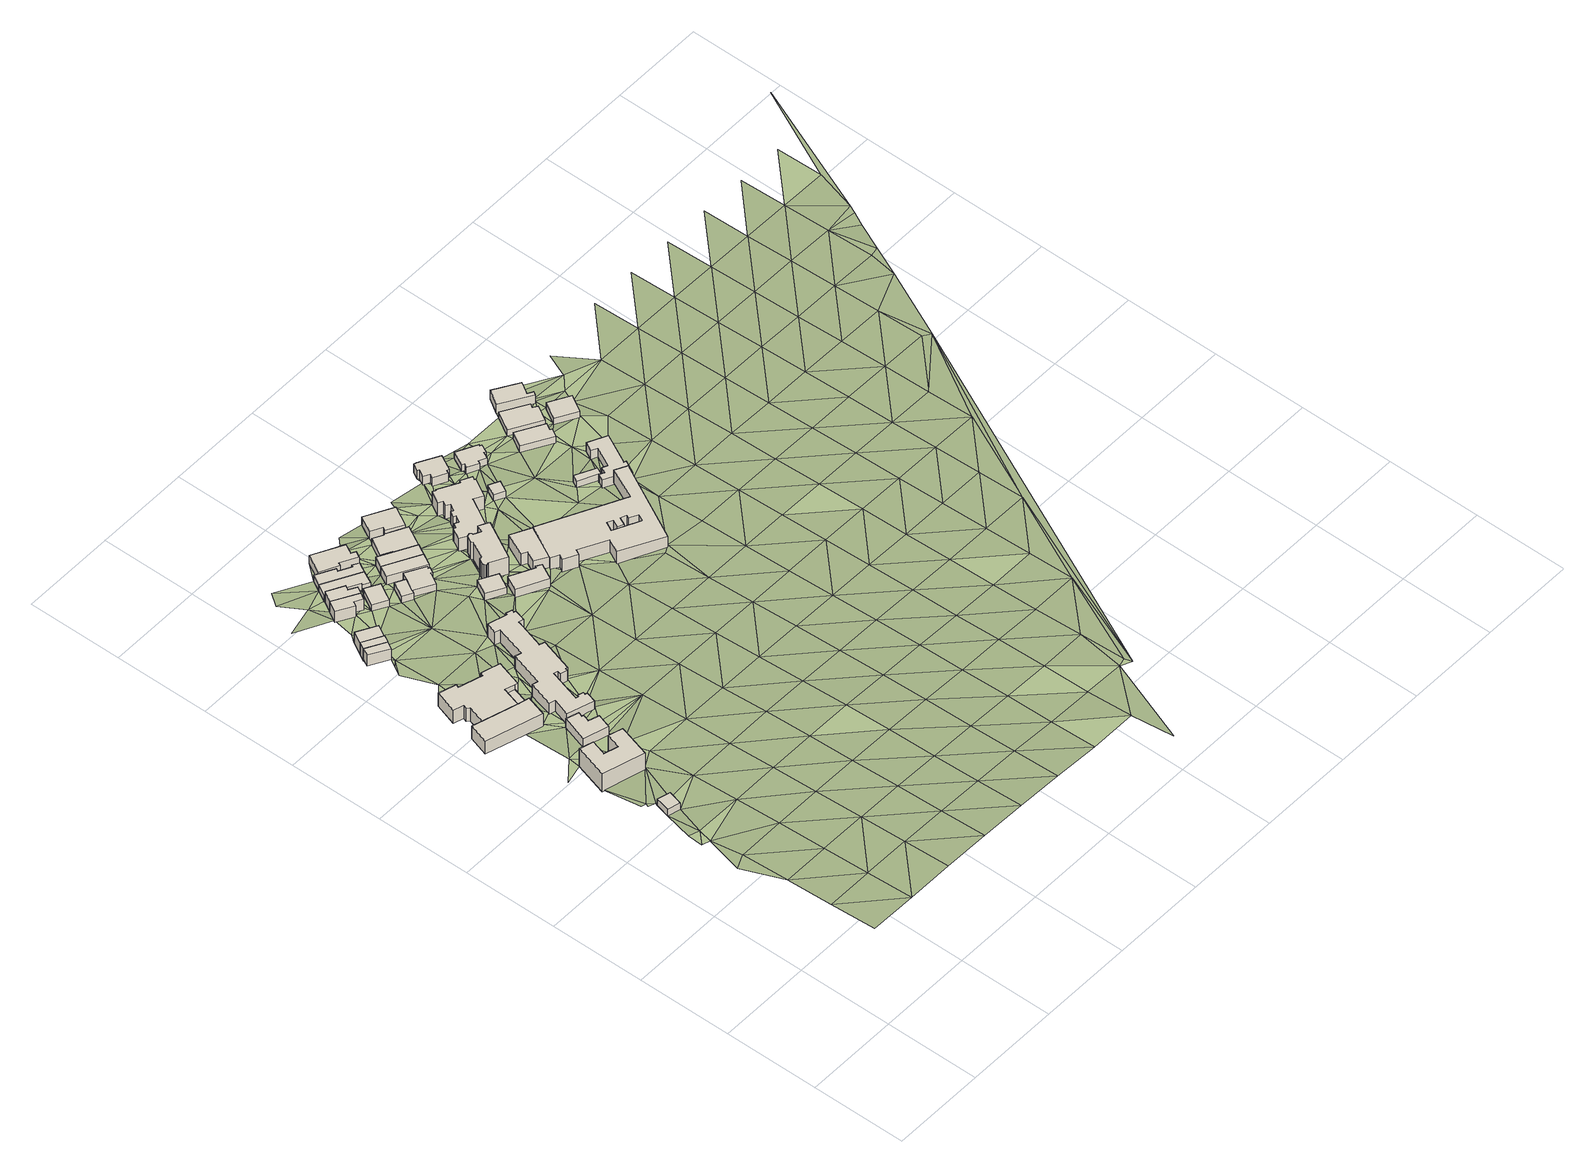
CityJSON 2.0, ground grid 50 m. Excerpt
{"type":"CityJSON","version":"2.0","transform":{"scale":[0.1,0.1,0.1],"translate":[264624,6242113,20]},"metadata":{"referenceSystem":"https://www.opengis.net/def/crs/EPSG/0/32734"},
"CityObjects":{
"building1":{"type":"Building","attributes":{"building":"garage","building:levels":"1","footprint":{"type":"Polygon"},"plus_code":"CHX9XVXR+XPR","ground_height":39.35,"building_height":4.1,"roof_height":43.45},"geometry":[{"type":"Solid","lod":"1","boundaries":[[[[0,1,2,3]],[[1,4,5,2]],[[4,6,7,5]],[[6,0,3,7]],[[3,2,5,7]],[[6,4,1,0]]]]}]},
"building2":{"type":"Building","attributes":{"address":"Mountain View 2 Vine Road Woodstock Cape Town","building":"apartments","building:levels":"3","building:flats":"12","footprint":{"type":"Polygon"},"plus_code":"CHX8XGXX+XCR","ground_height":37.43,"building_height":9.7,"roof_height":47.13},"geometry":[{"type":"Solid","lod":"1","boundaries":[[[[8,9,10,11]],[[9,12,13,10]],[[12,14,15,13]],[[14,16,17,15]],[[16,18,19,17]],[[18,20,21,19]],[[20,22,23,21]],[[22,8,11,23]],[[11,10,13,15,17,19,21,23]],[[22,20,18,16,14,12,9,8]]]]}]},
"building3":{"type":"Building","attributes":{"building":"office","building:levels":"2","footprint":{"type":"Polygon"},"plus_code":"CHX3X4XX+XMR","ground_height":34.14,"building_height":6.9,"roof_height":41.04},"geometry":[{"type":"Solid","lod":"1","boundaries":[[[[24,25,26,27,28,29]],[[25,30,31,27,26]],[[30,32,33,31]],[[32,34,35,33]],[[34,36,37,35]],[[36,24,29,28,37]],[[28,27,31,33,35,37]],[[36,34,32,30,25,24]]]]}]},
"building4":{"type":"Building","attributes":{"address":"35A Woodstock Cape Town","building":"office","building:levels":"2","footprint":{"type":"Polygon"},"plus_code":"CHXGX4X3+XRX","ground_height":32.77,"building_height":6.9,"roof_height":39.67},"geometry":[{"type":"Solid","lod":"1","boundaries":[[[[38,39,29,26]],[[39,40,41,42,29]],[[40,43,44,45,42,41]],[[43,46,47,48,45,44]],[[46,49,50,48,47]],[[49,51,52,50]],[[51,53,54,52]],[[53,55,56,54]],[[55,57,58,56]],[[57,59,60,58]],[[59,61,62,60]],[[61,63,64,62]],[[63,65,66,64]],[[65,67,68,66]],[[67,69,70,68]],[[69,38,26,70]],[[26,29,42,45,48,50,52,54,56,58,60,62,64,66,68,70]],[[69,67,65,63,61,59,57,55,53,51,49,46,43,40,39,38]]]]}]},
"building5":{"type":"Building","attributes":{"address":"4 Woodstock Cape Town","building":"house","building:levels":"1","footprint":{"type":"Polygon"},"plus_code":"CJX3XHXG+XJR","ground_height":35.91,"building_height":4.1,"roof_height":40.01},"geometry":[{"type":"Solid","lod":"1","boundaries":[[[[71,72,73,74]],[[72,75,76,73]],[[75,77,78,76]],[[77,79,80,78]],[[79,81,82,80]],[[81,83,84,82]],[[83,85,86,84]],[[85,71,74,86]],[[74,73,76,78,80,82,84,86]],[[85,83,81,79,77,75,72,71]]]]}]},
"building6":{"type":"Building","attributes":{"building":"yes","building:levels":"1","footprint":{"type":"Polygon"},"plus_code":"CHXRX9XG+X5W","ground_height":32.77,"building_height":4.1,"roof_height":36.87},"geometry":[{"type":"Solid","lod":"1","boundaries":[[[[87,88,44,47]],[[88,89,41,44]],[[89,90,91,41]],[[90,87,47,91]],[[47,44,41,91]],[[90,89,88,87]]]]}]},
"building7":{"type":"Building","attributes":{"building":"house","building:levels":"2","footprint":{"type":"Polygon"},"plus_code":"CGXXXVXP+XHW","ground_height":30.13,"building_height":6.9,"roof_height":37.03},"geometry":[{"type":"Solid","lod":"1","boundaries":[[[[92,93,94,95]],[[93,96,97,94]],[[96,98,99,97]],[[98,92,95,99]],[[95,94,97,99]],[[98,96,93,92]]]]}]},
"building8":{"type":"Building","attributes":{"building":"house","building:levels":"2","footprint":{"type":"Polygon"},"plus_code":"CHX3XWXJ+X5X","ground_height":30.13,"building_height":6.9,"roof_height":37.03},"geometry":[{"type":"Solid","lod":"1","boundaries":[[[[100,101,102,97,99,103]],[[101,104,105,97,102]],[[104,106,107,105]],[[106,100,103,99,107]],[[99,97,105,107]],[[106,104,101,100]]]]}]},
"building9":{"type":"Building","attributes":{"building":"house","building:levels":"2","footprint":{"type":"Polygon"},"plus_code":"CHX6XQXX+X8X","ground_height":28.97,"building_height":6.9,"roof_height":35.87},"geometry":[{"type":"Solid","lod":"1","boundaries":[[[[106,104,108,109]],[[104,110,111,108]],[[110,112,113,111]],[[112,106,109,113]],[[109,108,111,113]],[[112,110,104,106]]]]}]},
"building10":{"type":"Building","attributes":{"address":"Vine Park 6 Woodstock Cape Town","building":"commercial","building:levels":"2","footprint":{"type":"Polygon"},"plus_code":"CJXWX7X8+X2R","ground_height":33.03,"building_height":6.9,"roof_height":39.93},"geometry":[{"type":"Solid","lod":"1","boundaries":[[[[114,115,116,117]],[[115,118,119,116]],[[118,120,121,119]],[[120,122,123,121]],[[122,124,125,123]],[[124,126,127,125]],[[126,128,129,127]],[[128,130,131,129]],[[130,132,133,131]],[[132,134,135,133]],[[134,136,137,135]],[[136,138,139,137]],[[138,140,141,139]],[[140,142,143,141]],[[142,144,145,143]],[[144,146,147,145]],[[146,148,149,147]],[[148,150,151,149]],[[150,152,153,151]],[[152,154,155,153]],[[154,156,157,155]],[[156,158,159,157]],[[158,160,161,159]],[[160,162,163,161]],[[162,164,165,163]],[[164,166,167,165]],[[166,168,169,167]],[[168,170,171,169]],[[170,172,173,171]],[[172,174,175,173]],[[174,176,177,175]],[[176,114,117,177]],[[117,116,119,121,123,125,127,129,131,133,135,137,139,141,143,145,147,149,151,153,155,157,159,161,163,165,167,169,171,173,175,177]],[[176,174,172,170,168,166,164,162,160,158,156,154,152,150,148,146,144,142,140,138,136,134,132,130,128,126,124,122,120,118,115,114]]]]}]},
"building11":{"type":"Building","attributes":{"address":"33 Milner Road Woodstock Cape Town","building":"house","building:levels":"2","footprint":{"type":"Polygon"},"plus_code":"CHXHX8XV+X3R","ground_height":27.84,"building_height":6.9,"roof_height":34.74},"geometry":[{"type":"Solid","lod":"1","boundaries":[[[[178,179,180,181]],[[179,182,183,180]],[[182,184,185,183]],[[184,186,187,185]],[[186,188,189,187]],[[188,178,181,189]],[[181,180,183,185,187,189]],[[188,186,184,182,179,178]]]]}]},
"building12":{"type":"Building","attributes":{"address":"31 Milner Road Woodstock Cape Town","building":"house","building:levels":"2","footprint":{"type":"Polygon"},"plus_code":"CHXQXRX9+XMX","ground_height":27.84,"building_height":6.9,"roof_height":34.74},"geometry":[{"type":"Solid","lod":"1","boundaries":[[[[190,191,189,181]],[[191,192,193,189]],[[192,194,195,193]],[[194,196,197,195]],[[196,198,199,197]],[[198,190,181,199]],[[181,189,193,195,197,199]],[[198,196,194,192,191,190]]]]}]},
"building13":{"type":"Building","attributes":{"building":"house","building:levels":"1","footprint":{"type":"Polygon"},"plus_code":"CJX9X9XQ+X4R","ground_height":28.95,"building_height":4.1,"roof_height":33.05},"geometry":[{"type":"Solid","lod":"1","boundaries":[[[[200,201,202,203]],[[201,204,205,202]],[[204,206,207,205]],[[206,200,203,207]],[[203,202,205,207]],[[206,204,201,200]]]]}]},
"building14":{"type":"Building","attributes":{"address":"25 Milner Road Woodstock Cape Town","building":"house","building:levels":"1","footprint":{"type":"Polygon"},"plus_code":"CJX5XXX4+X9W","ground_height":27.73,"building_height":4.1,"roof_height":31.83},"geometry":[{"type":"Solid","lod":"1","boundaries":[[[[208,209,210,211]],[[209,212,213,210]],[[212,214,215,213]],[[214,216,217,215]],[[216,218,219,217]],[[218,220,221,219]],[[220,222,223,221]],[[222,208,211,223]],[[211,210,213,215,217,219,221,223]],[[222,220,218,216,214,212,209,208]]]]}]},
"building15":{"type":"Building","attributes":{"address":"23 Milner Road Woodstock Cape Town","building":"house","building:levels":"1","footprint":{"type":"Polygon"},"plus_code":"CJX7X7XW+X5V","ground_height":27.73,"building_height":4.1,"roof_height":31.83},"geometry":[{"type":"Solid","lod":"1","boundaries":[[[[208,222,223,211]],[[222,224,225,223]],[[224,226,227,225]],[[226,228,229,227]],[[228,230,231,229]],[[230,232,233,231]],[[232,234,235,233]],[[234,208,211,235]],[[211,223,225,227,229,231,233,235]],[[234,232,230,228,226,224,222,208]]]]}]},
"building16":{"type":"Building","attributes":{"building":"garage","building:levels":"1","footprint":{"type":"Polygon"},"plus_code":"CJXWX4X7+X4R","ground_height":28.95,"building_height":4.1,"roof_height":33.05},"geometry":[{"type":"Solid","lod":"1","boundaries":[[[[236,237,238,239]],[[237,240,241,238]],[[240,242,243,241]],[[242,244,245,243]],[[244,236,239,245]],[[239,238,241,243,245]],[[244,242,240,237,236]]]]}]},
"building17":{"type":"Building","attributes":{"address":"21 Milner Road Woodstock Cape Town","building":"house","building:levels":"1","footprint":{"type":"Polygon"},"plus_code":"CJXJX4X8+X6X","ground_height":27.73,"building_height":4.1,"roof_height":31.83},"geometry":[{"type":"Solid","lod":"1","boundaries":[[[[246,247,248,249]],[[247,250,251,248]],[[250,252,253,251]],[[252,254,255,253]],[[254,256,257,255]],[[256,258,259,257]],[[258,260,261,259]],[[260,246,249,261]],[[249,248,251,253,255,257,259,261]],[[260,258,256,254,252,250,247,246]]]]}]},
"building18":{"type":"Building","attributes":{"address":"26 Avenue Road Woodstock Cape Town","building":"house","building:levels":"1","footprint":{"type":"Polygon"},"plus_code":"CMX9X4XJ+XQX","ground_height":28.99,"building_height":4.1,"roof_height":33.09},"geometry":[{"type":"Solid","lod":"1","boundaries":[[[[237,236,239,262,263,238]],[[236,264,265,262,239]],[[264,266,267,265]],[[266,268,269,267]],[[268,270,271,269]],[[270,272,273,271]],[[272,274,275,273]],[[274,276,277,275]],[[276,237,238,263,277]],[[263,262,265,267,269,271,273,275,277]],[[276,274,272,270,268,266,264,236,237]]]]}]},
"building19":{"type":"Building","attributes":{"address":"24 Avenue Road Woodstock Cape Town","building":"house","building:levels":"1","footprint":{"type":"Polygon"},"plus_code":"CMXCXGXW+X2W","ground_height":28.99,"building_height":4.1,"roof_height":33.09},"geometry":[{"type":"Solid","lod":"1","boundaries":[[[[278,279,280,281]],[[279,282,283,280]],[[282,284,285,283]],[[284,278,281,285]],[[281,280,283,285]],[[284,282,279,278]]]]}]},
"building20":{"type":"Building","attributes":{"building":"garages","building:levels":"1","footprint":{"type":"Polygon"},"plus_code":"CPX5XVXC+X6V","ground_height":30.46,"building_height":4.1,"roof_height":34.56},"geometry":[{"type":"Solid","lod":"1","boundaries":[[[[286,287,288,289]],[[287,290,291,288]],[[290,292,293,291]],[[292,286,289,293]],[[289,288,291,293]],[[292,290,287,286]]]]}]},
"building21":{"type":"Building","attributes":{"address":"22 Avenue Road Woodstock Cape Town","building":"house","building:levels":"1","footprint":{"type":"Polygon"},"plus_code":"CMXHXJXF+XGW","ground_height":28.99,"building_height":4.1,"roof_height":33.09},"geometry":[{"type":"Solid","lod":"1","boundaries":[[[[279,278,281,280]],[[278,294,295,281]],[[294,296,297,295]],[[296,279,280,297]],[[280,281,295,297]],[[296,294,278,279]]]]}]},
"building22":{"type":"Building","attributes":{"address":"20 Avenue Road Woodstock Cape Town","building":"house","building:levels":"1","footprint":{"type":"Polygon"},"plus_code":"CMXVXVX3+XQW","ground_height":27.68,"building_height":4.1,"roof_height":31.78},"geometry":[{"type":"Solid","lod":"1","boundaries":[[[[298,299,300,301]],[[299,302,303,300]],[[302,304,305,303]],[[304,306,307,305]],[[306,308,309,307]],[[308,310,311,309]],[[310,312,313,311]],[[312,298,301,313]],[[301,300,303,305,307,309,311,313]],[[312,310,308,306,304,302,299,298]]]]}]},
"building23":{"type":"Building","attributes":{"building":"terrace","building:levels":"1","building:units":"2","footprint":{"type":"Polygon"},"plus_code":"CPXXX5X8+XVV","ground_height":31.49,"building_height":4.1,"roof_height":35.59},"geometry":[{"type":"Solid","lod":"1","boundaries":[[[[314,315,316,317]],[[315,318,319,316]],[[318,320,321,319]],[[320,322,323,321]],[[322,324,325,323]],[[324,314,317,325]],[[317,316,319,321,323,325]],[[324,322,320,318,315,314]]]]}]},
"building24":{"type":"Building","attributes":{"address":"Donne Court Cape Town","building":"apartments","building:levels":"3","building:flats":"6","footprint":{"type":"Polygon"},"plus_code":"CPXVXVX4+XHW","ground_height":30.21,"building_height":9.7,"roof_height":39.91},"geometry":[{"type":"Solid","lod":"1","boundaries":[[[[326,327,328,329,330]],[[327,331,332,328]],[[331,333,334,332]],[[333,335,336,334]],[[335,337,338,336]],[[337,339,340,338]],[[339,341,342,340]],[[341,343,344,342]],[[343,345,346,344]],[[345,347,348,346]],[[347,349,350,348]],[[349,351,352,350]],[[351,353,354,352]],[[353,355,356,354]],[[355,357,358,356]],[[357,359,360,358]],[[359,361,362,363,360]],[[361,364,365,366,363,362]],[[364,326,330,329,366,365]],[[329,328,332,334,336,338,340,342,344,346,348,350,352,354,356,358,360,363,366]],[[364,361,359,357,355,353,351,349,347,345,343,341,339,337,335,333,331,327,326]]]]}]},
"building25":{"type":"Building","attributes":{"address":"16A Avenue Road Woodstock Cape Town","building":"house","building:levels":"1","footprint":{"type":"Polygon"},"plus_code":"CPX7X7XQ+X2V","ground_height":27.68,"building_height":4.1,"roof_height":31.78},"geometry":[{"type":"Solid","lod":"1","boundaries":[[[[367,368,369,370]],[[368,371,372,369]],[[371,373,374,372]],[[373,375,376,374]],[[375,377,378,376]],[[377,367,370,378]],[[370,369,372,374,376,378]],[[377,375,373,371,368,367]]]]}]},
"building26":{"type":"Building","attributes":{"building":"yes","building:levels":"2","footprint":{"type":"Polygon"},"plus_code":"CQXHXCX7+XMW","ground_height":30.21,"building_height":6.9,"roof_height":37.11},"geometry":[{"type":"Solid","lod":"1","boundaries":[[[[379,380,381,382]],[[380,383,384,381]],[[383,385,386,384]],[[385,387,388,386]],[[387,389,390,388]],[[389,379,382,390]],[[382,381,384,386,388,390]],[[389,387,385,383,380,379]]]]}]},
"building27":{"type":"Building","attributes":{"address":"Avenue Flats Cape Town","building":"apartments","building:levels":"2","building:flats":"8","footprint":{"type":"Polygon"},"plus_code":"CQXFXJX2+X8W","ground_height":28.79,"building_height":6.9,"roof_height":35.69},"geometry":[{"type":"Solid","lod":"1","boundaries":[[[[391,392,365,330]],[[392,393,362,365]],[[393,394,395,362]],[[394,396,397,395]],[[396,398,399,397]],[[398,400,401,399]],[[400,402,403,401]],[[402,404,405,403]],[[404,406,407,405]],[[406,408,409,407]],[[408,410,411,409]],[[410,412,413,411]],[[412,414,415,413]],[[414,416,417,415]],[[416,418,419,417]],[[418,420,421,419]],[[420,422,423,421]],[[422,424,425,423]],[[424,426,427,425]],[[426,428,429,427]],[[428,430,431,429]],[[430,432,433,431]],[[432,434,435,433]],[[434,436,437,435]],[[436,438,439,437]],[[438,391,330,439]],[[330,365,362,395,397,399,401,403,405,407,409,411,413,415,417,419,421,423,425,427,429,431,433,435,437,439]],[[438,436,434,432,430,428,426,424,422,420,418,416,414,412,410,408,406,404,402,400,398,396,394,393,392,391]]]]}]},
"building28":{"type":"Building","attributes":{"address":"Ruth Prowse School of Art 5 Elson Road Woodstock Cape Town","building":"house","building:use":"college","building:levels":"2","footprint":{"type":"Polygon"},"plus_code":"CVXQX4XH+XVW","ground_height":30.62,"building_height":6.9,"roof_height":37.52},"geometry":[{"type":"Solid","lod":"1","boundaries":[[[[440,441,442,443,444]],[[441,445,382,446,442]],[[445,447,390,448,446,382]],[[447,449,450,448,390]],[[449,451,452,450]],[[451,453,454,452]],[[453,455,456,454]],[[455,457,458,456]],[[457,459,460,458]],[[459,461,462,460]],[[461,463,464,462]],[[463,465,466,467,464]],[[465,468,469,470,467,466]],[[468,440,444,443,470,469]],[[471,472,473,474]],[[472,475,476,473]],[[475,477,478,476]],[[477,479,480,478]],[[479,481,482,480]],[[481,483,484,482]],[[483,485,486,484]],[[485,487,488,486]],[[487,489,490,488]],[[489,471,474,490]],[[443,442,446,448,450,452,454,456,458,460,462,464,467,470],[474,473,476,478,480,482,484,486,488,490]],[[468,465,463,461,459,457,455,453,451,449,447,445,441,440],[489,487,485,483,481,479,477,475,472,471]]]]}]},
"building29":{"type":"Building","attributes":{"building":"garage","building:levels":"1","footprint":{"type":"Polygon"},"plus_code":"CRXGXHX2+X4V","ground_height":28.5,"building_height":4.1,"roof_height":32.6},"geometry":[{"type":"Solid","lod":"1","boundaries":[[[[491,492,493,494]],[[492,495,496,493]],[[495,497,498,496]],[[497,491,494,498]],[[494,493,496,498]],[[497,495,492,491]]]]}]},
"building30":{"type":"Building","attributes":{"address":"1 Elson Road Woodstock Cape Town","building":"house","building:levels":"1","footprint":{"type":"Polygon"},"plus_code":"CRX5X5X9+XPR","ground_height":27.24,"building_height":4.1,"roof_height":31.34},"geometry":[{"type":"Solid","lod":"1","boundaries":[[[[499,500,501,502,503,504]],[[500,505,506,502,501]],[[505,507,508,506]],[[507,509,510,508]],[[509,511,512,510]],[[511,513,514,512]],[[513,515,516,514]],[[515,517,518,516]],[[517,519,520,518]],[[519,521,522,520]],[[521,499,504,503,522]],[[503,502,506,508,510,512,514,516,518,520,522]],[[521,519,517,515,513,511,509,507,505,500,499]]]]}]},
"building31":{"type":"Building","attributes":{"address":"3 Elson Road Woodstock Cape Town","building":"house","building:levels":"1","footprint":{"type":"Polygon"},"plus_code":"CRXXXMXQ+X2W","ground_height":27,"building_height":4.1,"roof_height":31.1},"geometry":[{"type":"Solid","lod":"1","boundaries":[[[[523,524,525,526]],[[524,527,528,525]],[[527,529,530,528]],[[529,531,532,530]],[[531,533,534,532]],[[533,535,536,534]],[[535,537,538,536]],[[537,539,540,538]],[[539,541,542,540]],[[541,543,544,542]],[[543,545,546,544]],[[545,523,526,546]],[[526,525,528,530,532,534,536,538,540,542,544,546]],[[545,543,541,539,537,535,533,531,529,527,524,523]]]]}]},
"building32":{"type":"Building","attributes":{"building":"yes","building:levels":"1","footprint":{"type":"Polygon"},"plus_code":"C2X3XJXX+X7V","ground_height":29.27,"building_height":4.1,"roof_height":33.37},"geometry":[{"type":"Solid","lod":"1","boundaries":[[[[547,548,549,550]],[[548,551,552,549]],[[551,553,554,552]],[[553,555,556,554]],[[555,547,550,556]],[[550,549,552,554,556]],[[555,553,551,548,547]]]]}]},
"building33":{"type":"Building","attributes":{"building":"yes","building:levels":"1","footprint":{"type":"Polygon"},"plus_code":"C2XWXGX8+XJX","ground_height":29.27,"building_height":4.1,"roof_height":33.37},"geometry":[{"type":"Solid","lod":"1","boundaries":[[[[557,558,559,466]],[[558,560,561,559]],[[560,562,563,561]],[[562,564,565,563]],[[564,566,567,565]],[[566,568,569,567]],[[568,570,571,569]],[[570,572,573,571]],[[572,574,575,573]],[[574,576,577,575]],[[576,578,549,577]],[[578,579,550,549]],[[579,580,581,550]],[[580,582,444,581]],[[582,583,469,444]],[[583,557,466,469]],[[466,559,561,563,565,567,569,571,573,575,577,549,550,581,444,469]],[[583,582,580,579,578,576,574,572,570,568,566,564,562,560,558,557]]]]}]},
"building34":{"type":"Building","attributes":{"address":"Woodstock Cape Town","building":"house","building:levels":"1","footprint":{"type":"Polygon"},"plus_code":"C2X9XPXX+XJW","ground_height":26.62,"building_height":4.1,"roof_height":30.72},"geometry":[{"type":"Solid","lod":"1","boundaries":[[[[584,585,586,587]],[[585,588,589,586]],[[588,590,591,589]],[[590,592,593,591]],[[592,594,595,593]],[[594,584,587,595]],[[587,586,589,591,593,595]],[[594,592,590,588,585,584]]]]}]},
"building35":{"type":"Building","attributes":{"address":"Woodstock Cape Town","building":"house","building:levels":"1","footprint":{"type":"Polygon"},"plus_code":"C2XGXVXC+X2X","ground_height":26.62,"building_height":4.1,"roof_height":30.72},"geometry":[{"type":"Solid","lod":"1","boundaries":[[[[596,597,598,599]],[[597,600,601,598]],[[600,602,603,601]],[[602,604,605,603]],[[604,606,607,605]],[[606,596,599,607]],[[599,598,601,603,605,607]],[[606,604,602,600,597,596]]]]}]},
"building36":{"type":"Building","attributes":{"address":"Woodstock Cape Town","building":"house","building:levels":"1","footprint":{"type":"Polygon"},"plus_code":"C3X2X5XM+XFV","ground_height":26.62,"building_height":4.1,"roof_height":30.72},"geometry":[{"type":"Solid","lod":"1","boundaries":[[[[608,609,610,611]],[[609,612,613,610]],[[612,614,615,613]],[[614,616,617,615]],[[616,618,619,617]],[[618,608,611,619]],[[611,610,613,615,617,619]],[[618,616,614,612,609,608]]]]}]},
"building37":{"type":"Building","attributes":{"address":"Woodstock Cape Town","building":"house","building:levels":"1","footprint":{"type":"Polygon"},"plus_code":"C3XCX6XH+XFW","ground_height":26,"building_height":4.1,"roof_height":30.1},"geometry":[{"type":"Solid","lod":"1","boundaries":[[[[620,621,622,623]],[[621,624,625,622]],[[624,626,627,625]],[[626,620,623,627]],[[623,622,625,627]],[[626,624,621,620]]]]}]},
"terrain1":{"type":"TINRelief","geometry":[{"type":"CompositeSurface","lod":"1","boundaries":[[[628,629,630]],[[631,632,633]],[[631,628,634]],[[633,632,635]],[[630,634,628]],[[632,631,636]],[[637,638,639]],[[639,638,635]],[[631,634,636]],[[1,637,639]],[[640,635,632]],[[639,4,1]],[[636,640,632]],[[641,639,635]],[[642,643,644]],[[643,645,646]],[[647,634,630]],[[0,6,646]],[[639,641,4]],[[635,640,641]],[[630,648,647]],[[643,646,649]],[[649,644,643]],[[650,636,634]],[[651,652,8]],[[6,649,646]],[[6,4,653]],[[636,650,640]],[[650,634,647]],[[4,641,653]],[[651,8,22]],[[649,6,653]],[[654,22,655]],[[656,657,658]],[[22,659,651]],[[654,655,660]],[[661,641,640]],[[648,662,647]],[[654,659,22]],[[651,85,656]],[[661,640,650]],[[651,659,85]],[[663,649,653]],[[641,664,653]],[[665,649,663]],[[657,656,85]],[[654,666,659]],[[647,667,650]],[[661,664,641]],[[665,666,654]],[[61,59,668]],[[667,647,662]],[[85,669,657]],[[670,671,672]],[[663,653,673]],[[657,669,674]],[[672,657,674]],[[59,57,675]],[[669,85,676]],[[672,677,670]],[[650,678,661]],[[668,59,679]],[[680,681,676]],[[664,673,653]],[[682,681,683]],[[674,669,684]],[[685,682,666]],[[686,668,687]],[[688,665,663]],[[679,59,675]],[[689,686,687]],[[667,678,650]],[[677,672,690]],[[672,674,690]],[[691,669,676]],[[676,681,691]],[[692,677,693]],[[691,681,682]],[[687,93,689]],[[677,690,693]],[[694,666,665]],[[664,661,695]],[[93,687,96]],[[673,688,663]],[[694,685,666]],[[667,662,696]],[[668,679,697]],[[687,668,697]],[[694,682,685]],[[698,699,700]],[[661,678,695]],[[701,693,690]],[[690,702,701]],[[693,701,703]],[[688,694,665]],[[691,682,694]],[[698,704,699]],[[705,706,707]],[[110,708,112]],[[673,664,709]],[[698,705,704]],[[703,697,679]],[[710,711,712]],[[96,687,713]],[[714,699,704]],[[702,715,701]],[[667,716,678]],[[691,694,707]],[[713,717,96]],[[703,701,715]],[[695,709,664]],[[718,704,705]],[[708,110,719]],[[708,719,712]],[[720,714,704]],[[716,667,696]],[[707,721,705]],[[697,713,687]],[[717,713,110]],[[178,710,712]],[[688,673,722]],[[703,715,160]],[[721,718,705]],[[697,703,160]],[[723,718,724]],[[725,695,678]],[[694,721,707]],[[726,727,710]],[[178,728,710]],[[709,722,673]],[[206,719,110]],[[729,727,726]],[[160,715,730]],[[724,718,721]],[[728,178,731]],[[678,716,725]],[[710,728,726]],[[732,733,719]],[[200,110,713]],[[206,110,200]],[[719,206,732]],[[697,158,713]],[[697,160,158]],[[162,160,730]],[[196,728,731]],[[734,694,688]],[[735,709,695]],[[206,736,732]],[[722,737,688]],[[729,726,234]],[[721,738,724]],[[739,724,738]],[[212,728,196]],[[716,696,740]],[[206,204,736]],[[725,735,695]],[[196,194,212]],[[192,212,194]],[[713,242,200]],[[694,734,721]],[[736,204,192]],[[212,192,214]],[[741,742,739]],[[688,737,734]],[[743,200,242]],[[192,216,214]],[[722,709,744]],[[713,244,242]],[[192,204,218]],[[745,742,741]],[[741,739,738]],[[200,743,201]],[[218,216,192]],[[158,746,713]],[[725,716,747]],[[158,748,749]],[[750,218,204]],[[232,751,234]],[[735,744,709]],[[242,240,743]],[[750,204,201]],[[246,234,751]],[[713,752,244]],[[743,240,201]],[[747,716,740]],[[753,751,232]],[[754,158,749]],[[201,755,750]],[[756,737,722]],[[738,721,757]],[[230,753,232]],[[749,758,759]],[[746,752,713]],[[758,760,761]],[[721,734,762]],[[755,201,240]],[[761,759,758]],[[228,753,230]],[[236,244,752]],[[735,725,763]],[[746,158,754]],[[279,222,750]],[[750,755,279]],[[744,756,722]],[[754,749,759]],[[764,753,226]],[[741,738,757]],[[753,228,226]],[[755,240,765]],[[766,765,240]],[[747,763,725]],[[721,762,757]],[[764,226,767]],[[768,759,761]],[[224,767,226]],[[224,222,296]],[[296,222,279]],[[769,761,741]],[[768,754,759]],[[765,770,755]],[[734,737,771]],[[744,735,772]],[[224,296,767]],[[756,773,737]],[[752,746,774]],[[752,775,776]],[[774,746,754]],[[777,747,740]],[[778,767,296]],[[752,774,775]],[[735,763,772]],[[778,779,780]],[[778,296,781]],[[770,765,782]],[[757,769,741]],[[771,762,734]],[[768,761,769]],[[754,768,783]],[[784,779,785]],[[737,773,771]],[[296,786,781]],[[782,787,788]],[[782,788,770]],[[756,744,789]],[[790,779,778]],[[781,790,778]],[[781,786,791]],[[792,775,774]],[[783,768,324]],[[763,747,793]],[[794,786,296]],[[774,795,796]],[[774,796,797]],[[798,795,774]],[[779,799,785]],[[772,789,744]],[[775,339,788]],[[792,774,797]],[[774,292,798]],[[324,292,783]],[[790,799,779]],[[788,339,770]],[[785,799,800]],[[747,777,793]],[[292,801,798]],[[339,775,792]],[[769,802,768]],[[773,756,803]],[[804,757,762]],[[786,794,805]],[[757,802,769]],[[806,770,807]],[[762,771,808]],[[292,324,809]],[[794,806,805]],[[292,809,801]],[[810,799,790]],[[790,811,810]],[[772,763,812]],[[792,813,341]],[[789,803,756]],[[799,368,800]],[[799,810,814]],[[770,339,807]],[[805,806,807]],[[815,809,324]],[[799,814,816]],[[341,339,792]],[[324,817,815]],[[793,812,763]],[[762,808,804]],[[802,757,818]],[[298,814,810]],[[819,809,815]],[[809,820,821]],[[809,819,820]],[[337,807,339]],[[771,773,822]],[[823,789,772]],[[807,824,805]],[[298,825,814]],[[826,819,815]],[[826,802,827]],[[803,828,773]],[[337,335,807]],[[829,298,805]],[[818,757,804]],[[827,802,830]],[[793,777,831]],[[821,359,809]],[[819,832,820]],[[826,833,819]],[[805,824,829]],[[812,823,772]],[[327,333,331]],[[807,335,326]],[[826,827,833]],[[821,820,834]],[[326,335,333]],[[818,830,802]],[[808,771,822]],[[327,326,333]],[[773,828,822]],[[825,298,835]],[[830,836,827]],[[824,837,829]],[[803,789,838]],[[359,821,834]],[[368,839,840]],[[841,298,829]],[[839,825,835]],[[812,793,842]],[[843,298,841]],[[823,838,789]],[[844,841,829]],[[845,835,298]],[[845,298,843]],[[844,846,841]],[[808,847,804]],[[840,839,848]],[[831,842,793]],[[835,848,839]],[[848,849,840]],[[818,804,850]],[[834,379,359]],[[851,852,818]],[[853,828,803]],[[847,808,822]],[[850,851,818]],[[843,854,845]],[[855,843,856]],[[823,812,857]],[[854,843,855]],[[858,848,835]],[[838,853,803]],[[845,854,859]],[[845,858,835]],[[361,359,860]],[[858,861,848]],[[851,862,852]],[[842,857,812]],[[359,379,860]],[[850,862,851]],[[863,850,804]],[[822,828,864]],[[361,865,866]],[[867,868,831]],[[804,847,863]],[[858,869,870]],[[865,361,860]],[[838,823,871]],[[860,379,872]],[[858,873,861]],[[853,864,828]],[[873,858,870]],[[842,831,868]],[[823,857,871]],[[847,822,874]],[[406,404,870]],[[875,850,863]],[[876,873,870]],[[860,872,497]],[[853,838,877]],[[860,495,865]],[[857,842,868]],[[872,379,878]],[[879,870,404]],[[870,879,876]],[[864,874,822]],[[863,847,875]],[[880,881,882]],[[881,883,882]],[[884,873,876]],[[492,865,495]],[[871,877,838]],[[495,860,497]],[[507,873,509]],[[398,865,492]],[[885,880,882]],[[497,872,886]],[[881,887,883]],[[404,402,879]],[[879,888,876]],[[400,398,402]],[[875,847,889]],[[402,398,492]],[[864,853,890]],[[883,891,892]],[[893,891,883]],[[874,889,847]],[[888,879,894]],[[893,883,887]],[[894,895,888]],[[891,896,892]],[[897,879,402]],[[857,898,871]],[[896,891,893]],[[878,886,872]],[[877,890,853]],[[894,879,897]],[[898,857,868]],[[887,899,893]],[[492,533,402]],[[491,533,492]],[[900,894,897]],[[402,533,897]],[[894,900,499]],[[901,491,497]],[[902,868,903]],[[900,897,904]],[[886,901,497]],[[868,902,898]],[[905,874,864]],[[877,871,906]],[[889,907,875]],[[890,908,864]],[[499,900,909]],[[491,537,533]],[[499,909,910]],[[901,537,491]],[[898,906,871]],[[533,537,535]],[[886,555,901]],[[874,905,889]],[[907,911,875]],[[864,908,905]],[[886,878,912]],[[555,886,912]],[[910,909,913]],[[877,914,890]],[[553,901,555]],[[539,537,541]],[[875,911,465]],[[537,915,541]],[[914,877,906]],[[913,909,523]],[[537,901,916]],[[440,912,878]],[[917,902,903]],[[547,555,912]],[[915,543,541]],[[543,523,545]],[[916,915,537]],[[523,543,913]],[[898,902,917]],[[908,890,918]],[[907,889,919]],[[889,905,920]],[[921,901,553]],[[914,918,890]],[[543,915,597]],[[922,548,923]],[[913,543,597]],[[548,922,551]],[[551,568,553]],[[924,916,901]],[[898,917,906]],[[907,919,911]],[[915,916,584]],[[465,911,925]],[[889,920,919]],[[551,922,568]],[[597,915,584]],[[921,553,568]],[[901,921,924]],[[922,926,927]],[[905,908,928]],[[917,914,906]],[[929,908,918]],[[913,597,596]],[[568,922,927]],[[911,930,925]],[[928,920,905]],[[568,566,921]],[[908,929,928]],[[911,919,930]],[[597,584,600]],[[564,931,932]],[[933,918,914]],[[924,921,934]],[[925,935,932]],[[564,921,566]],[[584,594,600]],[[914,917,933]],[[936,934,594]],[[920,937,919]],[[935,925,930]],[[917,903,938]],[[939,594,934]],[[564,932,935]],[[940,934,921]],[[929,918,941]],[[594,939,600]],[[596,606,942]],[[937,920,928]],[[921,564,940]],[[600,939,602]],[[941,918,933]],[[940,939,934]],[[943,930,919]],[[606,604,602]],[[942,606,944]],[[939,945,602]],[[943,919,937]],[[602,944,606]],[[564,935,946]],[[940,564,946]],[[947,928,929]],[[944,602,945]],[[941,948,929]],[[618,949,950]],[[933,917,938]],[[937,928,947]],[[930,951,935]],[[929,948,947]],[[945,952,944]],[[953,930,943]],[[940,946,620]],[[944,952,950]],[[945,620,952]],[[938,941,933]],[[930,953,951]],[[954,618,950]],[[955,943,937]],[[954,956,618]],[[957,946,935]],[[950,952,954]],[[955,937,947]],[[946,957,620]],[[958,948,941]],[[951,957,935]],[[953,943,959]],[[952,620,960]],[[941,938,958]],[[955,959,943]],[[947,948,961]],[[952,960,954]],[[960,620,957]],[[961,955,947]],[[962,938,903]],[[963,951,953]],[[948,958,961]],[[959,964,953]],[[954,960,965]],[[953,964,963]],[[959,955,966]],[[967,957,951]],[[966,955,961]],[[951,963,967]],[[938,968,958]],[[969,964,959]],[[970,960,957]],[[966,969,959]],[[961,958,968]],[[967,970,957]],[[968,966,961]],[[963,964,971]],[[964,969,972]],[[973,960,970]],[[964,972,971]],[[967,963,974]],[[969,966,975]],[[966,968,976]],[[974,963,971]],[[972,969,975]],[[970,967,977]],[[962,968,938]],[[966,976,975]],[[974,977,967]],[[972,978,971]],[[975,979,972]],[[980,970,977]],[[972,979,978]],[[962,976,968]],[[971,981,974]],[[982,975,976]],[[971,978,981]],[[974,983,977]],[[984,979,975]],[[982,976,962]],[[983,974,981]],[[975,982,984]],[[978,979,985]],[[986,977,983]],[[979,984,985]],[[981,978,987]],[[982,962,984]],[[987,978,985]],[[988,983,981]],[[962,989,984]],[[988,981,987]],[[989,985,984]],[[990,983,988]],[[985,991,987]],[[985,989,992]],[[985,992,991]],[[993,988,987]],[[994,992,989]],[[987,991,993]],[[991,992,994]],[[993,995,988]],[[994,996,991]],[[996,997,991]],[[991,998,993]],[[998,991,997]],[[998,999,993]],[[1000,993,999]],[[999,998,1001]]]}]}
},
"vertices":[
[216,1509,194],[196,1432,194],[196,1432,235],[216,1509,235],[262,1415,194],[262,1415,235],[282,1492,194],[282,1492,235],
[200,1943,157],[148,1767,157],[148,1767,271],[200,1943,271],[366,1705,157],[366,1705,271],[416,1877,157],[416,1877,271],[343,1898,157],[343,1898,271],[320,1821,157],[320,1821,271],[247,1842,157],[247,1842,271],[271,1923,157],[271,1923,271],
[280,2358,128],[101,2411,128],[101,2411,197],[101,2411,210],[280,2358,210],[280,2358,197],[43,2429,128],[43,2429,210],[10,2323,128],[10,2323,210],[301,2237,128],[301,2237,210],[333,2345,128],[333,2345,210],
[101,2411,114],[280,2358,114],[285,2372,114],[285,2372,169],[285,2372,197],[312,2467,114],[312,2467,169],[312,2467,197],[362,2453,114],[362,2453,169],[362,2453,197],[378,2447,114],[378,2447,197],[419,2584,114],[419,2584,197],[321,2613,114],[321,2613,197],[315,2595,114],[315,2595,197],[192,2632,114],[192,2632,197],[197,2649,114],[197,2649,197],[107,2676,114],[107,2676,197],[71,2558,114],[71,2558,197],[122,2542,114],[122,2542,197],[116,2523,114],[116,2523,197],[130,2510,114],[130,2510,197],
[306,2012,143],[435,1972,143],[435,1972,200],[306,2012,200],[459,2047,143],[459,2047,200],[404,2065,143],[404,2065,200],[416,2101,143],[416,2101,200],[406,2104,143],[406,2104,200],[414,2127,143],[414,2127,200],[349,2148,143],[349,2148,200],
[362,2453,128],[312,2467,128],[285,2372,128],[335,2358,128],[335,2358,169],
[99,3078,101],[197,3021,101],[197,3021,170],[99,3078,170],[220,3060,101],[220,3060,170],[119,3116,101],[119,3116,170],
[119,3116,90],[220,3060,90],[220,3060,159],[119,3116,159],[239,3095,90],[239,3095,170],[139,3151,90],[139,3151,170],
[239,3095,159],[139,3151,159],[277,3161,90],[277,3161,159],[176,3217,90],[176,3217,159],
[513,2121,117],[529,2175,117],[529,2175,199],[513,2121,199],[517,2179,117],[517,2179,199],[521,2192,117],[521,2192,199],[493,2200,117],[493,2200,199],[490,2191,117],[490,2191,199],[474,2196,117],[474,2196,199],[524,2365,117],[524,2365,199],[544,2359,117],[544,2359,199],[539,2341,117],[539,2341,199],[576,2331,117],[576,2331,199],[580,2343,117],[580,2343,199],[590,2340,117],[590,2340,199],[642,2516,117],[642,2516,199],[615,2524,117],[615,2524,199],[661,2680,117],[661,2680,199],[686,2673,117],[686,2673,199],[703,2733,117],[703,2733,199],[693,2736,117],[693,2736,199],[697,2750,117],[697,2750,199],[666,2759,117],[666,2759,199],[663,2749,117],[663,2749,199],[563,2778,117],[563,2778,199],[545,2720,117],[545,2720,199],[573,2712,117],[573,2712,199],[525,2552,117],[525,2552,199],[493,2561,117],[493,2561,199],[441,2386,117],[441,2386,199],[413,2394,117],[413,2394,199],[373,2262,117],[373,2262,199],[402,2254,117],[402,2254,199],[374,2162,117],[374,2162,199],
[257,3426,78],[224,3369,78],[224,3369,147],[257,3426,147],[309,3320,78],[309,3320,147],[323,3343,78],[323,3343,147],[363,3320,78],[363,3320,147],[383,3354,78],[383,3354,147],
[257,3426,77],[383,3354,77],[402,3387,77],[402,3387,147],[362,3410,77],[362,3410,147],[374,3433,77],[374,3433,147],[290,3479,77],[290,3479,147],
[444,3242,89],[495,3333,89],[495,3333,130],[444,3242,130],[424,3373,89],[424,3373,130],[372,3282,89],[372,3282,130],
[323,3544,77],[289,3484,77],[289,3484,118],[323,3544,118],[380,3433,77],[380,3433,118],[385,3442,77],[385,3442,118],[450,3406,77],[450,3406,118],[445,3397,77],[445,3397,118],[479,3379,77],[479,3379,118],[511,3443,77],[511,3443,118],
[539,3493,77],[539,3493,118],[507,3510,77],[507,3510,118],[502,3500,77],[502,3500,118],[439,3534,77],[439,3534,118],[447,3548,77],[447,3548,118],[353,3598,77],[353,3598,118],
[552,3200,89],[587,3266,89],[587,3266,130],[552,3200,130],[538,3292,89],[538,3292,130],[495,3212,89],[495,3212,130],[544,3186,89],[544,3186,130],
[430,3691,65],[378,3595,65],[378,3595,118],[430,3691,118],[471,3546,65],[471,3546,118],[479,3561,65],[479,3561,118],[563,3516,65],[563,3516,118],[581,3548,65],[581,3548,118],[558,3560,65],[558,3560,118],[584,3609,65],[584,3609,118],
[552,3200,131],[587,3266,131],[650,3146,89],[650,3146,131],[684,3206,89],[684,3206,131],[692,3202,89],[692,3202,131],[708,3230,89],[708,3230,131],[700,3234,89],[700,3234,131],[706,3244,89],[706,3244,131],[607,3299,89],[607,3299,131],
[751,3304,77],[573,3400,77],[573,3400,131],[751,3304,131],[542,3343,77],[542,3343,131],[719,3244,77],[719,3244,131],
[774,3015,102],[732,2937,102],[732,2937,146],[774,3015,146],[823,2888,102],[823,2888,146],[865,2966,102],[865,2966,146],
[780,3357,77],[780,3357,131],[602,3453,77],[602,3453,131],
[844,3467,74],[741,3523,74],[741,3523,118],[844,3467,118],[738,3518,74],[738,3518,118],[685,3547,74],[685,3547,118],[633,3452,74],[633,3452,118],[685,3424,74],[685,3424,118],[682,3419,74],[682,3419,118],[787,3362,74],[787,3362,118],
[831,2845,102],[979,2769,102],[979,2769,156],[831,2845,156],[1022,2852,102],[1022,2852,156],[994,2867,102],[994,2867,156],[989,2859,102],[989,2859,156],[870,2920,102],[870,2920,156],
[983,3185,88],[970,3156,88],[970,3156,199],[983,3185,199],[983,3185,157],[934,3174,88],[934,3174,199],[934,3181,88],[934,3181,199],[927,3189,88],[927,3189,199],[914,3187,88],[914,3187,199],[893,3152,88],[893,3152,199],[897,3141,88],[897,3141,199],[854,3058,88],[854,3058,199],[841,3056,88],[841,3056,199],[826,3029,88],[826,3029,199],[824,3021,88],[824,3021,199],[828,3012,88],[828,3012,199],[835,3008,88],[835,3008,199],[845,3013,88],[845,3013,199],[930,2966,88],[930,2966,199],[1035,3162,88],[1035,3162,199],[1030,3167,88],[1030,3167,157],[1030,3167,199],[986,3191,88],[986,3191,157],[986,3191,199],
[898,3587,64],[757,3663,64],[757,3663,118],[898,3587,118],[711,3580,64],[711,3580,118],[767,3550,64],[767,3550,118],[758,3532,64],[758,3532,118],[843,3486,64],[843,3486,118],
[1152,3017,96],[1052,3069,96],[1052,3069,171],[1152,3017,171],[997,2955,96],[997,2955,171],[1028,2939,96],[1028,2939,171],[1001,2885,96],[1001,2885,171],[1066,2847,96],[1066,2847,171],
[983,3185,72],[986,3191,72],[1030,3167,72],[1124,3336,72],[1124,3336,157],[1171,3310,72],[1171,3310,157],[1225,3405,72],[1225,3405,157],[1219,3408,72],[1219,3408,157],[1227,3424,72],[1227,3424,157],[1173,3453,72],[1173,3453,157],[1166,3441,72],[1166,3441,157],[1063,3498,72],[1063,3498,157],[1061,3493,72],[1061,3493,157],[1044,3503,72],[1044,3503,157],[1008,3439,72],[1008,3439,157],[1029,3427,72],[1029,3427,157],[1016,3403,72],[1016,3403,157],[1037,3391,72],[1037,3391,157],[1018,3356,72],[1018,3356,157],[1005,3364,72],[1005,3364,157],[988,3333,72],[988,3333,157],[1000,3326,72],[1000,3326,157],[982,3293,72],[982,3293,157],[958,3306,72],[958,3306,157],[944,3283,72],[944,3283,157],[935,3288,72],[935,3288,157],[903,3230,72],[903,3230,157],
[1644,2966,93],[1568,2808,93],[1568,2808,175],[1644,2966,175],[1644,2966,134],[1152,3017,93],[1152,3017,175],[1066,2847,93],[1066,2847,175],[1061,2838,93],[1061,2838,175],[1101,2818,93],[1101,2818,175],[1087,2791,93],[1087,2791,175],[1157,2755,93],[1157,2755,175],[1171,2782,93],[1171,2782,175],[1313,2708,93],[1313,2708,175],[1278,2640,93],[1278,2640,175],[1492,2528,93],[1492,2528,175],[1700,2926,93],[1700,2926,134],[1700,2926,175],[1705,2934,93],[1705,2934,134],[1705,2934,175],[1383,2785,93],[1411,2771,93],[1411,2771,175],[1383,2785,175],[1392,2734,93],[1392,2734,175],[1423,2719,93],[1423,2719,175],[1443,2759,93],[1443,2759,175],[1471,2745,93],[1471,2745,175],[1464,2732,93],[1464,2732,175],[1509,2709,93],[1509,2709,175],[1492,2675,93],[1492,2675,175],[1361,2740,93],[1361,2740,175],
[1306,3333,85],[1254,3359,85],[1254,3359,126],[1306,3333,126],[1225,3302,85],[1225,3302,126],[1277,3276,85],[1277,3276,126],
[1267,3636,59],[1164,3692,59],[1164,3692,100],[1164,3692,113],[1267,3636,113],[1267,3636,100],[1149,3698,59],[1149,3698,113],[1128,3659,59],[1128,3659,113],[1136,3655,59],[1136,3655,113],[1116,3618,59],[1116,3618,113],[1148,3601,59],[1148,3601,113],[1137,3581,59],[1137,3581,113],[1204,3546,59],[1204,3546,113],[1213,3562,59],[1213,3562,113],[1225,3556,59],[1225,3556,113],
[1427,3554,70],[1320,3608,70],[1320,3608,111],[1427,3554,111],[1282,3533,70],[1282,3533,111],[1294,3527,70],[1294,3527,111],[1284,3508,70],[1284,3508,111],[1340,3480,70],[1340,3480,111],[1347,3494,70],[1347,3494,111],[1385,3475,70],[1385,3475,111],[1402,3508,70],[1402,3508,111],[1411,3503,70],[1411,3503,111],[1432,3544,70],[1432,3544,111],[1423,3548,70],[1423,3548,111],
[1612,3024,93],[1620,3019,93],[1620,3019,134],[1612,3024,134],[1637,3054,93],[1637,3054,134],[1533,3106,93],[1533,3106,134],[1516,3071,93],[1516,3071,134],
[1700,2926,78],[1715,2918,78],[1715,2918,134],[1749,2983,78],[1749,2983,134],[1738,2988,78],[1738,2988,134],[1817,3143,78],[1817,3143,134],[1720,3189,78],[1720,3189,134],[1697,3142,78],[1697,3142,134],[1726,3128,78],[1726,3128,134],[1675,3028,78],[1675,3028,134],[1651,3040,78],[1651,3040,134],[1636,3011,78],[1636,3011,134],[1620,3019,78],[1612,3024,78],[1595,2991,78],[1595,2991,134],[1644,2966,78],[1705,2934,78],
[1580,3490,66],[1536,3415,66],[1536,3415,107],[1580,3490,107],[1682,3330,66],[1682,3330,107],[1707,3372,66],[1707,3372,107],[1696,3379,66],[1696,3379,107],[1716,3412,66],[1716,3412,107],
[1634,3617,66],[1575,3520,66],[1575,3520,107],[1634,3617,107],[1726,3430,66],[1726,3430,107],[1773,3508,66],[1773,3508,107],[1748,3523,66],[1748,3523,107],[1760,3543,66],[1760,3543,107],
[1708,3731,51],[1660,3654,51],[1660,3654,107],[1708,3731,107],[1814,3560,51],[1814,3560,107],[1825,3578,51],[1825,3578,107],[1797,3595,51],[1797,3595,107],[1834,3654,51],[1834,3654,107],
[1921,3439,60],[1815,3499,60],[1815,3499,101],[1921,3439,101],[1764,3412,60],[1764,3412,101],[1870,3351,60],[1870,3351,101],
[205,500,263],[205,250,280],[454,250,277],[205,750,246],[205,1010,228],[129,975,228],[454,500,261],[189,1183,211],[454,750,245],[152,1274,211],[147,1195,211],[205,1255,212],[454,1010,229],[454,1255,212],[164,1558,194],[190,1550,194],[148,1767,174],[185,1535,194],[220,1522,194],[703,500,260],[703,250,274],[366,1705,178],[703,750,244],[205,2005,157],[94,1919,157],[454,1505,195],[343,1898,159],[247,1842,174],[205,2255,141],[301,2237,141],[10,2323,142],[306,2012,157],[320,1821,174],[703,1010,228],[952,250,267],[454,1755,178],[703,1255,213],[416,1877,178],[435,1972,159],[952,500,252],[205,2755,114],[374,2162,143],[285,2372,141],[280,2358,141],[333,2345,143],[703,1505,197],[373,2262,143],[315,2595,128],[414,2127,159],[335,2358,143],[952,750,239],[321,2613,128],[406,2104,159],[416,2101,159],[459,2047,159],[404,2065,159],[402,2254,143],[454,2005,159],[146,2932,101],[205,3005,101],[703,1755,181],[172,2979,101],[413,2394,130],[513,2121,159],[362,2453,130],[378,2447,130],[703,2005,163],[952,1010,226],[1201,250,258],[454,2755,117],[493,2200,143],[474,2196,143],[490,2191,143],[454,2505,130],[441,2386,130],[419,2584,130],[539,2341,143],[521,2192,143],[517,2179,143],[529,2175,143],[205,3255,90],[952,1255,212],[205,3505,78],[50,3469,81],[224,3369,90],[454,3005,102],[524,2365,143],[493,2561,130],[1201,500,243],[239,3095,101],[576,2331,143],[309,3320,90],[544,2359,143],[703,2255,146],[952,1505,197],[580,2343,146],[590,2340,146],[1201,750,229],[323,3544,78],[140,3633,66],[289,3484,78],[185,3699,66],[525,2552,130],[290,3479,78],[363,3320,89],[323,3343,90],[952,2005,159],[1201,1010,219],[383,3354,89],[952,1755,177],[703,2505,134],[642,2516,134],[1450,250,242],[686,2673,121],[615,2524,134],[454,3255,90],[1201,1255,209],[661,2680,121],[703,3005,105],[1450,500,232],[663,2749,121],[666,2759,121],[479,3379,89],[378,3595,77],[650,3146,90],[471,3546,77],[732,2937,105],[542,3343,89],[1201,1505,191],[952,2505,128],[697,2750,121],[703,2755,121],[693,2736,121],[703,2733,121],[952,2255,143],[1450,750,219],[479,3561,77],[607,3299,90],[587,3266,90],[563,3516,77],[831,2845,115],[952,2755,115],[719,3244,90],[1201,2005,154],[1450,1010,208],[1201,1755,172],[774,3015,105],[692,3202,90],[684,3206,90],[1699,250,226],[581,3548,77],[584,3609,77],[558,3560,77],[633,3452,77],[706,3244,90],[823,2888,105],[538,3663,65],[601,3656,64],[682,3419,77],[700,3234,90],[708,3230,90],[1450,1255,198],[685,3547,77],[685,3424,77],[841,3056,102],[1699,500,215],[780,3357,90],[828,3012,102],[824,3021,105],[826,3029,105],[835,3008,102],[711,3580,77],[634,3689,64],[845,3013,102],[979,2769,115],[1450,1505,184],[1201,2505,121],[787,3362,90],[751,3304,90],[903,3230,88],[1201,2255,137],[930,2966,102],[741,3523,77],[738,3518,77],[1699,750,207],[854,3058,102],[758,3532,77],[994,2867,115],[767,3550,77],[989,2859,115],[1157,2755,107],[1001,2885,102],[997,2955,102],[952,3005,102],[1450,2005,150],[1699,1010,196],[935,3288,88],[843,3486,74],[1022,2852,115],[1061,2838,115],[1450,1755,167],[958,3306,88],[1087,2791,107],[1948,250,226],[1028,2939,102],[1066,2847,115],[1052,3069,102],[952,3505,74],[1101,2818,107],[944,3283,88],[1699,1255,186],[898,3587,74],[903,3617,74],[988,3333,88],[1948,500,203],[1005,3364,88],[982,3293,88],[1008,3439,74],[1000,3326,88],[1450,2255,133],[924,3612,74],[906,3621,74],[1278,2640,107],[1201,2755,107],[1171,2782,107],[1699,1505,174],[1016,3403,74],[1037,3391,74],[1018,3356,88],[1948,750,198],[1044,3503,74],[1029,3427,74],[1201,3255,85],[947,3655,61],[1313,2708,107],[1450,2505,118],[1699,1755,161],[1171,3310,85],[1124,3336,85],[1948,5,263],[2152,489,211],[1061,3493,74],[1063,3498,74],[1948,1010,187],[1201,3005,96],[1116,3618,72],[1699,2005,146],[1492,2528,118],[1137,3581,72],[1948,1255,174],[1568,2808,106],[1201,3505,72],[1383,2785,106],[1361,2740,106],[1392,2734,106],[1423,2719,106],[1148,3601,72],[1411,2771,106],[1450,3005,93],[1492,2675,106],[1204,3546,72],[1699,2255,132],[1948,1505,163],[1450,2755,106],[1443,2759,106],[1464,2732,106],[1225,3556,72],[1213,3562,72],[1471,2745,106],[1284,3508,72],[2198,750,194],[1509,2709,106],[1282,3533,72],[1450,3255,81],[2198,500,212],[2209,462,211],[1294,3527,72],[1948,2005,141],[2198,1010,178],[1699,2505,119],[1948,1755,153],[1320,3608,72],[1281,3660,59],[1699,2755,106],[1595,2991,93],[1426,3619,70],[2198,1255,165],[1450,3505,70],[1536,3415,70],[2447,1010,174],[2198,1505,155],[1948,2505,116],[1948,2255,128],[1699,3255,78],[1651,3040,93],[1636,3011,93],[1682,3330,78],[1715,2918,93],[1675,3028,93],[1726,3128,93],[2198,2005,134],[2198,1755,145],[1948,2755,104],[1738,2988,93],[1749,2983,93],[2447,1255,162],[1707,3372,78],[1948,3005,90],[1696,3379,78],[2198,2255,124],[2696,1505,146],[1764,3412,66],[1870,3351,73],[2447,1505,150],[1660,3654,56],[2198,2505,112],[1814,3560,66],[1815,3499,66],[1948,3255,73],[2447,2005,129],[2447,1755,139],[1797,3595,66],[1825,3578,60],[2198,3005,88],[1948,3505,60],[2198,2755,101],[2019,3570,60],[2447,2255,118],[1818,3695,56],[2198,3255,72],[2696,1755,135],[2447,2505,107],[2198,3505,58],[2696,2005,124],[3232,2479,87],[2447,3005,83],[2447,2755,96],[2080,3698,46],[2696,2255,112],[2447,3255,69],[2945,2005,116],[2696,2505,101],[2447,3505,55],[2696,3005,77],[2696,2755,90],[2447,3755,42],[2696,3255,63],[2945,2505,94],[2945,2255,105],[2696,3505,50],[2945,3005,69],[2945,2755,82],[2696,3755,38],[2945,3255,57],[3194,2505,87],[2945,3505,44],[3194,2755,75],[3194,3005,62],[2945,3755,33],[3194,3255,50],[3194,3505,37],[3415,2850,68],[3194,3755,28],[3443,3255,42],[3443,3005,54],[3443,3505,30],[3493,3015,54],[3443,3755,20],[3570,3169,34],[3604,3239,34],[3625,3280,34],[3692,3505,23],[3692,3755,16],[3941,4005,5]
]}
